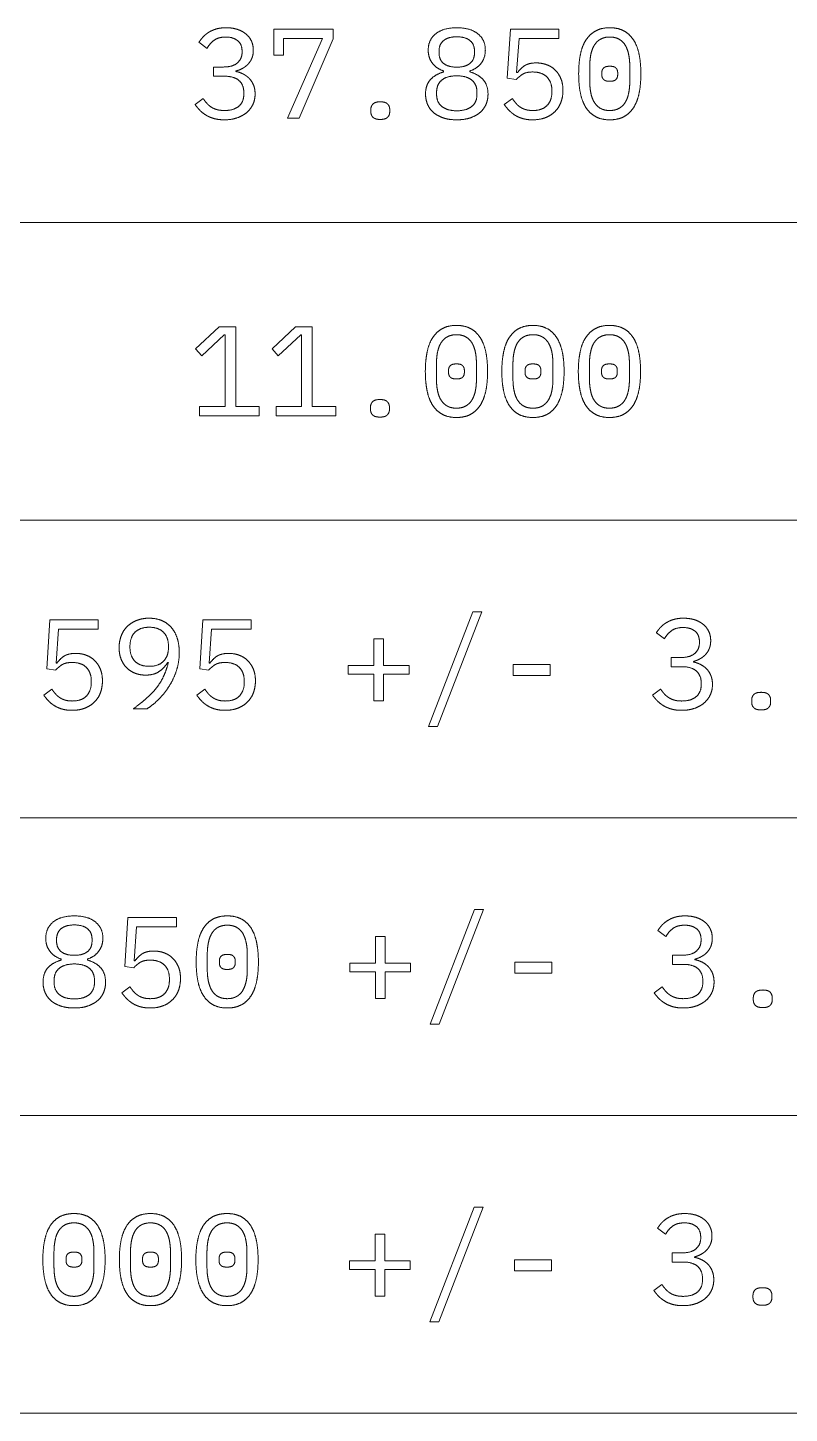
# Model space of a CAD drawing. Header units: millimetres. Extents: x 25 to 584, y 11 to 410.
# Drawn here: x 531.56 to 549.48, y 340 to 372.58 of the extents above; entities that cross this region are included whole.
import ezdxf

# ---------------------------------------------------------------- set-up
doc = ezdxf.new("R2010")
doc.units = ezdxf.units.MM
doc.layers.add('dims', color=7, linetype='Continuous', lineweight=5)

msp = doc.modelspace()

# ---------------------------------------------------------------- linework, layer by layer
at = {"layer": 'dims'}
for p, q in [((537.347, 372.547), (537.347, 371.941)), ((538.745, 372.547), (537.347, 372.547)), ((538.745, 372.325), (538.745, 372.547)), ((542.915, 372.547), (542.84, 371.395)), ((544.055, 372.547), (542.915, 372.547)), ((544.055, 372.328), (544.055, 372.547)), ((535.586, 372.241), (535.775, 372.097)), ((537.572, 372.331), (538.49, 372.331)), ((537.572, 371.941), (537.572, 372.331)), ((538.49, 372.331), (537.671, 370.453)), ((537.941, 370.453), (538.745, 372.325)), ((543.059, 371.527), (543.119, 372.328)), ((543.119, 372.328), (544.055, 372.328)), ((536.6, 372.028), (536.6, 372.007)), ((537.347, 371.941), (537.572, 371.941)), ((541.235, 371.992), (541.235, 372.034)), ((542.069, 372.034), (542.069, 371.992)), ((536.162, 371.659), (535.931, 371.659)), ((535.931, 371.659), (535.931, 371.443)), ((536.456, 371.554), (536.456, 371.566)), ((541.343, 371.566), (541.343, 371.542)), ((541.961, 371.542), (541.961, 371.566)), ((543.08, 371.527), (543.059, 371.527)), ((544.781, 371.329), (544.781, 371.671)), ((545.066, 371.533), (545.066, 371.467)), ((545.438, 371.467), (545.438, 371.533)), ((545.723, 371.671), (545.723, 371.329)), ((535.931, 371.443), (536.18, 371.443)), ((542.84, 371.395), (543.053, 371.365)), ((535.685, 370.918), (535.496, 370.774)), ((536.642, 371.053), (536.642, 371.029)), ((541.178, 371.008), (541.178, 371.074)), ((542.126, 371.074), (542.126, 371.008)), ((542.96, 370.918), (542.771, 370.774)), ((543.89, 371.101), (543.89, 371.077)), ((539.63, 370.66), (539.63, 370.606)), ((540.074, 370.606), (540.074, 370.66)), ((537.671, 370.453), (537.941, 370.453)), ((447.088, 368), (584, 368)), ((536.059, 365.547), (535.504, 365.028)), ((535.65, 364.869), (536.179, 365.361)), ((536.452, 365.547), (536.059, 365.547)), ((536.179, 365.361), (536.2, 365.361)), ((536.2, 365.361), (536.2, 363.672)), ((536.452, 363.672), (536.452, 365.547)), ((537.859, 365.547), (537.304, 365.028)), ((537.45, 364.869), (537.979, 365.361)), ((538.252, 365.547), (537.859, 365.547)), ((537.979, 365.361), (538, 365.361)), ((538, 365.361), (538, 363.672)), ((538.252, 363.672), (538.252, 365.547)), ((535.504, 365.028), (535.65, 364.869)), ((537.304, 365.028), (537.45, 364.869)), ((541.174, 364.329), (541.174, 364.671)), ((542.115, 364.671), (542.115, 364.329)), ((542.974, 364.329), (542.974, 364.671)), ((543.915, 364.671), (543.915, 364.329)), ((544.774, 364.329), (544.774, 364.671)), ((545.715, 364.671), (545.715, 364.329)), ((541.459, 364.533), (541.459, 364.467)), ((541.83, 364.467), (541.83, 364.533)), ((543.259, 364.533), (543.259, 364.467)), ((543.63, 364.467), (543.63, 364.533)), ((545.059, 364.533), (545.059, 364.467)), ((545.43, 364.467), (545.43, 364.533)), ((535.6, 363.672), (535.6, 363.453)), ((536.2, 363.672), (535.6, 363.672)), ((537.004, 363.672), (536.452, 363.672)), ((537.004, 363.453), (537.004, 363.672)), ((537.4, 363.672), (537.4, 363.453)), ((538, 363.672), (537.4, 363.672)), ((538.804, 363.672), (538.252, 363.672)), ((538.804, 363.453), (538.804, 363.672)), ((539.622, 363.66), (539.622, 363.606)), ((540.067, 363.606), (540.067, 363.66)), ((535.6, 363.453), (537.004, 363.453)), ((537.4, 363.453), (538.804, 363.453)), ((447.088, 361), (584, 361)), ((542.029, 358.847), (540.985, 356.153)), ((541.2, 356.153), (542.245, 358.847)), ((542.245, 358.847), (542.029, 358.847)), ((532.077, 358.661), (532.002, 357.509)), ((533.217, 358.661), (532.077, 358.661)), ((532.222, 357.641), (532.282, 358.442)), ((532.282, 358.442), (533.217, 358.442)), ((533.217, 358.442), (533.217, 358.661)), ((535.677, 358.661), (535.602, 357.509)), ((536.817, 358.661), (535.677, 358.661)), ((535.822, 357.641), (535.882, 358.442)), ((535.882, 358.442), (536.817, 358.442)), ((536.817, 358.442), (536.817, 358.661)), ((539.7, 358.211), (539.7, 357.584)), ((539.929, 358.211), (539.7, 358.211)), ((539.929, 357.584), (539.929, 358.211)), ((546.349, 358.355), (546.537, 358.211)), ((547.362, 358.142), (547.362, 358.121)), ((533.962, 358.013), (533.962, 358.037)), ((534.867, 358.037), (534.867, 358.013)), ((546.925, 357.773), (546.694, 357.773)), ((546.694, 357.773), (546.694, 357.557)), ((532.002, 357.509), (532.215, 357.479)), ((532.242, 357.641), (532.222, 357.641)), ((534.85, 357.659), (534.865, 357.653)), ((535.602, 357.509), (535.815, 357.479)), ((535.842, 357.641), (535.822, 357.641)), ((539.1, 357.584), (539.1, 357.38)), ((539.7, 357.584), (539.1, 357.584)), ((540.529, 357.584), (539.929, 357.584)), ((540.529, 357.38), (540.529, 357.584)), ((542.98, 357.605), (542.98, 357.353)), ((543.85, 357.605), (542.98, 357.605)), ((543.85, 357.353), (543.85, 357.605)), ((546.694, 357.557), (546.942, 357.557)), ((547.219, 357.668), (547.219, 357.68)), ((533.052, 357.215), (533.052, 357.191)), ((536.652, 357.215), (536.652, 357.191)), ((539.1, 357.38), (539.7, 357.38)), ((539.7, 357.38), (539.7, 356.753)), ((539.929, 357.38), (540.529, 357.38)), ((539.929, 356.753), (539.929, 357.38)), ((542.98, 357.353), (543.85, 357.353)), ((547.405, 357.167), (547.405, 357.143)), ((532.122, 357.032), (531.934, 356.888)), ((535.722, 357.032), (535.534, 356.888)), ((546.447, 357.032), (546.259, 356.888)), ((534.04, 356.567), (534.364, 356.567)), ((539.7, 356.753), (539.929, 356.753)), ((548.592, 356.774), (548.592, 356.72)), ((549.037, 356.72), (549.037, 356.774)), ((540.985, 356.153), (541.2, 356.153)), ((447.088, 354), (584, 354)), ((533.915, 351.661), (533.84, 350.509)), ((535.055, 351.661), (533.915, 351.661)), ((535.055, 351.442), (535.055, 351.661)), ((542.066, 351.847), (541.022, 349.153)), ((541.238, 349.153), (542.282, 351.847)), ((542.282, 351.847), (542.066, 351.847)), ((534.059, 350.641), (534.119, 351.442)), ((534.119, 351.442), (535.055, 351.442)), ((546.386, 351.355), (546.575, 351.211)), ((532.235, 351.106), (532.235, 351.148)), ((533.069, 351.148), (533.069, 351.106)), ((539.738, 351.211), (539.738, 350.584)), ((539.966, 351.211), (539.738, 351.211)), ((539.966, 350.584), (539.966, 351.211)), ((547.4, 351.142), (547.4, 351.121)), ((532.343, 350.68), (532.343, 350.656)), ((532.961, 350.656), (532.961, 350.68)), ((534.08, 350.641), (534.059, 350.641)), ((535.781, 350.443), (535.781, 350.785)), ((536.066, 350.647), (536.066, 350.581)), ((536.438, 350.581), (536.438, 350.647)), ((536.723, 350.785), (536.723, 350.443)), ((543.017, 350.605), (543.017, 350.353)), ((543.887, 350.605), (543.017, 350.605)), ((543.887, 350.353), (543.887, 350.605)), ((546.962, 350.773), (546.731, 350.773)), ((546.731, 350.773), (546.731, 350.557)), ((547.256, 350.668), (547.256, 350.68)), ((533.84, 350.509), (534.053, 350.479)), ((539.138, 350.584), (539.138, 350.38)), ((539.738, 350.584), (539.138, 350.584)), ((539.138, 350.38), (539.738, 350.38)), ((539.738, 350.38), (539.738, 349.753)), ((540.566, 350.584), (539.966, 350.584)), ((539.966, 350.38), (540.566, 350.38)), ((539.966, 349.753), (539.966, 350.38)), ((540.566, 350.38), (540.566, 350.584)), ((543.017, 350.353), (543.887, 350.353)), ((546.731, 350.557), (546.98, 350.557)), ((532.178, 350.122), (532.178, 350.188)), ((533.126, 350.188), (533.126, 350.122)), ((533.96, 350.032), (533.771, 349.888)), ((534.89, 350.215), (534.89, 350.191)), ((546.485, 350.032), (546.296, 349.888)), ((547.442, 350.167), (547.442, 350.143)), ((539.738, 349.753), (539.966, 349.753)), ((548.63, 349.774), (548.63, 349.72)), ((549.074, 349.72), (549.074, 349.774)), ((541.022, 349.153), (541.238, 349.153)), ((447.088, 347), (584, 347)), ((542.059, 344.847), (541.015, 342.153)), ((541.23, 342.153), (542.275, 344.847)), ((542.275, 344.847), (542.059, 344.847)), ((539.73, 344.211), (539.73, 343.584)), ((539.959, 344.211), (539.73, 344.211)), ((539.959, 343.584), (539.959, 344.211)), ((546.379, 344.355), (546.567, 344.211)), ((547.392, 344.142), (547.392, 344.121)), ((532.174, 343.443), (532.174, 343.785)), ((533.115, 343.785), (533.115, 343.443)), ((533.974, 343.443), (533.974, 343.785)), ((534.915, 343.785), (534.915, 343.443)), ((535.774, 343.443), (535.774, 343.785)), ((536.715, 343.785), (536.715, 343.443)), ((546.955, 343.773), (546.724, 343.773)), ((546.724, 343.773), (546.724, 343.557)), ((532.459, 343.647), (532.459, 343.581)), ((532.83, 343.581), (532.83, 343.647)), ((534.259, 343.647), (534.259, 343.581)), ((534.63, 343.581), (534.63, 343.647)), ((536.059, 343.647), (536.059, 343.581)), ((536.43, 343.581), (536.43, 343.647)), ((539.13, 343.584), (539.13, 343.38)), ((539.73, 343.584), (539.13, 343.584)), ((540.559, 343.584), (539.959, 343.584)), ((540.559, 343.38), (540.559, 343.584)), ((543.01, 343.605), (543.01, 343.353)), ((543.88, 343.605), (543.01, 343.605)), ((543.88, 343.353), (543.88, 343.605)), ((546.724, 343.557), (546.972, 343.557)), ((547.249, 343.668), (547.249, 343.68)), ((539.13, 343.38), (539.73, 343.38)), ((539.73, 343.38), (539.73, 342.753)), ((539.959, 343.38), (540.559, 343.38)), ((539.959, 342.753), (539.959, 343.38)), ((543.01, 343.353), (543.88, 343.353)), ((547.435, 343.167), (547.435, 343.143)), ((546.477, 343.032), (546.289, 342.888)), ((548.622, 342.774), (548.622, 342.72)), ((549.067, 342.72), (549.067, 342.774)), ((539.73, 342.753), (539.959, 342.753)), ((541.015, 342.153), (541.23, 342.153)), ((447.088, 340), (584, 340))]:
    msp.add_line(p, q, dxfattribs=at)
for points in [[(535.682, 372.365), (535.739, 372.427), (535.815, 372.475)], [(535.815, 372.475), (535.892, 372.523), (535.992, 372.553)], [(535.992, 372.553), (536.093, 372.583), (536.222, 372.583)], [(536.222, 372.583), (536.357, 372.583), (536.474, 372.548)], [(536.474, 372.548), (536.591, 372.514), (536.678, 372.446)], [(536.678, 372.446), (536.765, 372.379), (536.815, 372.28)], [(540.98, 372.058), (540.98, 372.298), (541.157, 372.44)], [(541.157, 372.44), (541.334, 372.583), (541.652, 372.583)], [(541.652, 372.583), (541.97, 372.583), (542.147, 372.44)], [(542.147, 372.44), (542.324, 372.298), (542.324, 372.058)], [(544.694, 372.298), (544.784, 372.436), (544.922, 372.509)], [(544.922, 372.509), (545.06, 372.583), (545.252, 372.583)], [(545.252, 372.583), (545.444, 372.583), (545.582, 372.509)], [(545.582, 372.509), (545.72, 372.436), (545.81, 372.298)], [(535.586, 372.241), (535.625, 372.304), (535.682, 372.365)], [(535.945, 372.29), (535.841, 372.217), (535.775, 372.097)], [(536.216, 372.364), (536.048, 372.364), (535.945, 372.29)], [(536.494, 372.28), (536.387, 372.364), (536.216, 372.364)], [(536.6, 372.028), (536.6, 372.196), (536.494, 372.28)], [(536.815, 372.28), (536.864, 372.181), (536.864, 372.055)], [(541.345, 372.283), (541.235, 372.196), (541.235, 372.034)], [(541.652, 372.37), (541.454, 372.37), (541.345, 372.283)], [(541.96, 372.283), (541.85, 372.37), (541.652, 372.37)], [(542.069, 372.034), (542.069, 372.196), (541.96, 372.283)], [(544.562, 371.958), (544.604, 372.16), (544.694, 372.298)], [(544.891, 372.175), (544.835, 372.085), (544.808, 371.956)], [(545.036, 372.314), (544.946, 372.265), (544.891, 372.175)], [(545.252, 372.364), (545.126, 372.364), (545.036, 372.314)], [(545.468, 372.314), (545.378, 372.364), (545.252, 372.364)], [(545.614, 372.175), (545.558, 372.265), (545.468, 372.314)], [(545.696, 371.956), (545.669, 372.085), (545.614, 372.175)], [(545.81, 372.298), (545.9, 372.16), (545.942, 371.958)], [(536.491, 371.756), (536.6, 371.854), (536.6, 372.007)], [(536.833, 371.872), (536.801, 371.791), (536.746, 371.731)], [(536.864, 372.055), (536.864, 371.953), (536.833, 371.872)], [(541.077, 371.75), (540.98, 371.878), (540.98, 372.058)], [(541.235, 371.992), (541.235, 371.83), (541.341, 371.743)], [(541.963, 371.743), (542.069, 371.83), (542.069, 371.992)], [(542.324, 372.058), (542.324, 371.878), (542.227, 371.75)], [(544.52, 371.5), (544.52, 371.755), (544.562, 371.958)], [(544.808, 371.956), (544.781, 371.827), (544.781, 371.671)], [(545.723, 371.671), (545.723, 371.827), (545.696, 371.956)], [(545.942, 371.958), (545.984, 371.755), (545.984, 371.5)], [(536.162, 371.659), (536.381, 371.659), (536.491, 371.756)], [(536.615, 371.629), (536.54, 371.587), (536.456, 371.566)], [(536.456, 371.554), (536.543, 371.536), (536.624, 371.495)], [(536.746, 371.731), (536.69, 371.671), (536.615, 371.629)], [(536.624, 371.495), (536.705, 371.455), (536.768, 371.39)], [(541.034, 371.365), (541.151, 371.491), (541.343, 371.542)], [(541.343, 371.566), (541.175, 371.623), (541.077, 371.75)], [(541.652, 371.452), (541.427, 371.452), (541.302, 371.353)], [(541.341, 371.743), (541.448, 371.656), (541.652, 371.656)], [(541.652, 371.656), (541.856, 371.656), (541.963, 371.743)], [(542.002, 371.353), (541.877, 371.452), (541.652, 371.452)], [(542.227, 371.75), (542.129, 371.623), (541.961, 371.566)], [(541.961, 371.542), (542.153, 371.491), (542.27, 371.365)], [(543.205, 371.491), (543.122, 371.44), (543.053, 371.365)], [(543.08, 371.527), (543.158, 371.632), (543.254, 371.694)], [(543.437, 371.542), (543.287, 371.542), (543.205, 371.491)], [(543.254, 371.694), (543.35, 371.755), (543.518, 371.755)], [(543.773, 371.425), (543.656, 371.542), (543.437, 371.542)], [(543.518, 371.755), (543.656, 371.755), (543.772, 371.711)], [(543.772, 371.711), (543.887, 371.668), (543.971, 371.584)], [(543.971, 371.584), (544.055, 371.5), (544.103, 371.381)], [(544.562, 371.041), (544.52, 371.242), (544.52, 371.5)], [(545.066, 371.533), (545.066, 371.593), (545.107, 371.635)], [(545.107, 371.365), (545.066, 371.407), (545.066, 371.467)], [(545.107, 371.635), (545.147, 371.677), (545.252, 371.677)], [(545.252, 371.677), (545.357, 371.677), (545.397, 371.635)], [(545.397, 371.635), (545.438, 371.593), (545.438, 371.533)], [(545.438, 371.467), (545.438, 371.407), (545.397, 371.365)], [(545.984, 371.5), (545.984, 371.242), (545.942, 371.041)], [(536.527, 371.341), (536.411, 371.443), (536.18, 371.443)], [(536.642, 371.053), (536.642, 371.239), (536.527, 371.341)], [(536.768, 371.39), (536.831, 371.326), (536.869, 371.234)], [(536.869, 371.234), (536.906, 371.143), (536.906, 371.026)], [(540.917, 371.023), (540.917, 371.239), (541.034, 371.365)], [(541.302, 371.353), (541.178, 371.254), (541.178, 371.074)], [(542.126, 371.074), (542.126, 371.254), (542.002, 371.353)], [(542.27, 371.365), (542.387, 371.239), (542.387, 371.023)], [(543.89, 371.101), (543.89, 371.308), (543.773, 371.425)], [(544.103, 371.381), (544.151, 371.263), (544.151, 371.11)], [(544.781, 371.329), (544.781, 371.17), (544.808, 371.043)], [(545.252, 371.323), (545.147, 371.323), (545.107, 371.365)], [(545.397, 371.365), (545.357, 371.323), (545.252, 371.323)], [(545.696, 371.043), (545.723, 371.17), (545.723, 371.329)], [(535.685, 370.918), (535.727, 370.855), (535.772, 370.804)], [(535.772, 370.804), (535.817, 370.753), (535.876, 370.715)], [(536.524, 370.738), (536.642, 370.84), (536.642, 371.029)], [(536.906, 371.026), (536.906, 370.891), (536.854, 370.778)], [(539.68, 370.789), (539.729, 370.84), (539.852, 370.84)], [(539.852, 370.84), (539.975, 370.84), (540.025, 370.789)], [(540.964, 370.783), (540.917, 370.894), (540.917, 371.023)], [(541.178, 371.008), (541.178, 370.828), (541.304, 370.729)], [(542, 370.729), (542.126, 370.828), (542.126, 371.008)], [(542.387, 371.023), (542.387, 370.894), (542.341, 370.783)], [(542.96, 370.918), (543.002, 370.855), (543.046, 370.804)], [(543.046, 370.804), (543.089, 370.753), (543.146, 370.715)], [(543.775, 370.753), (543.89, 370.87), (543.89, 371.077)], [(544.103, 370.83), (544.055, 370.702), (543.962, 370.61)], [(544.151, 371.11), (544.151, 370.957), (544.103, 370.83)], [(544.694, 370.702), (544.604, 370.84), (544.562, 371.041)], [(544.808, 371.043), (544.835, 370.915), (544.891, 370.825)], [(544.891, 370.825), (544.946, 370.735), (545.036, 370.685)], [(545.468, 370.685), (545.558, 370.735), (545.614, 370.825)], [(545.614, 370.825), (545.669, 370.915), (545.696, 371.043)], [(545.942, 371.041), (545.9, 370.84), (545.81, 370.702)], [(535.606, 370.642), (535.544, 370.705), (535.496, 370.774)], [(535.75, 370.528), (535.667, 370.579), (535.606, 370.642)], [(535.939, 370.447), (535.832, 370.477), (535.75, 370.528)], [(535.876, 370.715), (535.934, 370.678), (536.009, 370.657)], [(536.009, 370.657), (536.084, 370.636), (536.183, 370.636)], [(536.183, 370.636), (536.405, 370.636), (536.524, 370.738)], [(536.707, 370.586), (536.612, 370.507), (536.479, 370.462)], [(536.854, 370.778), (536.801, 370.666), (536.707, 370.586)], [(539.63, 370.66), (539.63, 370.738), (539.68, 370.789)], [(539.68, 370.477), (539.63, 370.528), (539.63, 370.606)], [(539.852, 370.426), (539.729, 370.426), (539.68, 370.477)], [(540.025, 370.477), (539.975, 370.426), (539.852, 370.426)], [(540.025, 370.789), (540.074, 370.738), (540.074, 370.66)], [(540.074, 370.606), (540.074, 370.528), (540.025, 370.477)], [(541.101, 370.591), (541.01, 370.672), (540.964, 370.783)], [(541.331, 370.464), (541.193, 370.51), (541.101, 370.591)], [(541.304, 370.729), (541.43, 370.63), (541.652, 370.63)], [(541.652, 370.63), (541.874, 370.63), (542, 370.729)], [(542.201, 370.591), (542.108, 370.51), (541.971, 370.464)], [(542.341, 370.783), (542.294, 370.672), (542.201, 370.591)], [(542.879, 370.642), (542.819, 370.705), (542.771, 370.774)], [(543.019, 370.528), (542.939, 370.579), (542.879, 370.642)], [(543.201, 370.447), (543.098, 370.477), (543.019, 370.528)], [(543.146, 370.715), (543.203, 370.678), (543.275, 370.657)], [(543.275, 370.657), (543.347, 370.636), (543.443, 370.636)], [(543.443, 370.636), (543.659, 370.636), (543.775, 370.753)], [(543.962, 370.61), (543.869, 370.519), (543.737, 370.468)], [(544.922, 370.49), (544.784, 370.564), (544.694, 370.702)], [(545.252, 370.417), (545.06, 370.417), (544.922, 370.49)], [(545.036, 370.685), (545.126, 370.636), (545.252, 370.636)], [(545.252, 370.636), (545.378, 370.636), (545.468, 370.685)], [(545.582, 370.49), (545.444, 370.417), (545.252, 370.417)], [(545.81, 370.702), (545.72, 370.564), (545.582, 370.49)], [(536.183, 370.417), (536.045, 370.417), (535.939, 370.447)], [(536.479, 370.462), (536.345, 370.417), (536.183, 370.417)], [(541.652, 370.417), (541.469, 370.417), (541.331, 370.464)], [(541.971, 370.464), (541.835, 370.417), (541.652, 370.417)], [(543.437, 370.417), (543.305, 370.417), (543.201, 370.447)], [(543.737, 370.468), (543.605, 370.417), (543.437, 370.417)], [(541.315, 365.509), (541.452, 365.583), (541.645, 365.583)], [(541.645, 365.583), (541.837, 365.583), (541.975, 365.509)], [(543.115, 365.509), (543.252, 365.583), (543.445, 365.583)], [(543.445, 365.583), (543.637, 365.583), (543.775, 365.509)], [(544.915, 365.509), (545.052, 365.583), (545.245, 365.583)], [(545.245, 365.583), (545.437, 365.583), (545.575, 365.509)], [(540.955, 364.958), (540.997, 365.16), (541.087, 365.298)], [(541.087, 365.298), (541.177, 365.436), (541.315, 365.509)], [(541.429, 365.314), (541.339, 365.265), (541.283, 365.175)], [(541.645, 365.364), (541.519, 365.364), (541.429, 365.314)], [(541.86, 365.314), (541.77, 365.364), (541.645, 365.364)], [(542.006, 365.175), (541.95, 365.265), (541.86, 365.314)], [(541.975, 365.509), (542.112, 365.436), (542.202, 365.298)], [(542.202, 365.298), (542.292, 365.16), (542.335, 364.958)], [(542.755, 364.958), (542.797, 365.16), (542.887, 365.298)], [(542.887, 365.298), (542.977, 365.436), (543.115, 365.509)], [(543.229, 365.314), (543.139, 365.265), (543.083, 365.175)], [(543.445, 365.364), (543.319, 365.364), (543.229, 365.314)], [(543.66, 365.314), (543.57, 365.364), (543.445, 365.364)], [(543.806, 365.175), (543.75, 365.265), (543.66, 365.314)], [(543.775, 365.509), (543.912, 365.436), (544.002, 365.298)], [(544.002, 365.298), (544.092, 365.16), (544.135, 364.958)], [(544.555, 364.958), (544.597, 365.16), (544.687, 365.298)], [(544.687, 365.298), (544.777, 365.436), (544.915, 365.509)], [(545.029, 365.314), (544.939, 365.265), (544.883, 365.175)], [(545.245, 365.364), (545.119, 365.364), (545.029, 365.314)], [(545.46, 365.314), (545.37, 365.364), (545.245, 365.364)], [(545.606, 365.175), (545.55, 365.265), (545.46, 365.314)], [(545.575, 365.509), (545.712, 365.436), (545.802, 365.298)], [(545.802, 365.298), (545.892, 365.16), (545.935, 364.958)], [(540.912, 364.5), (540.912, 364.755), (540.955, 364.958)], [(541.2, 364.956), (541.174, 364.827), (541.174, 364.671)], [(541.283, 365.175), (541.227, 365.085), (541.2, 364.956)], [(542.089, 364.956), (542.062, 365.085), (542.006, 365.175)], [(542.115, 364.671), (542.115, 364.827), (542.089, 364.956)], [(542.335, 364.958), (542.377, 364.755), (542.377, 364.5)], [(542.712, 364.5), (542.712, 364.755), (542.755, 364.958)], [(543.001, 364.956), (542.974, 364.827), (542.974, 364.671)], [(543.083, 365.175), (543.027, 365.085), (543.001, 364.956)], [(543.889, 364.956), (543.862, 365.085), (543.806, 365.175)], [(543.915, 364.671), (543.915, 364.827), (543.889, 364.956)], [(544.135, 364.958), (544.177, 364.755), (544.177, 364.5)], [(544.512, 364.5), (544.512, 364.755), (544.555, 364.958)], [(544.801, 364.956), (544.774, 364.827), (544.774, 364.671)], [(544.883, 365.175), (544.827, 365.085), (544.801, 364.956)], [(545.689, 364.956), (545.662, 365.085), (545.606, 365.175)], [(545.715, 364.671), (545.715, 364.827), (545.689, 364.956)], [(545.935, 364.958), (545.977, 364.755), (545.977, 364.5)], [(541.459, 364.533), (541.459, 364.593), (541.499, 364.635)], [(541.499, 364.635), (541.54, 364.677), (541.645, 364.677)], [(541.645, 364.677), (541.75, 364.677), (541.79, 364.635)], [(541.79, 364.635), (541.83, 364.593), (541.83, 364.533)], [(543.259, 364.533), (543.259, 364.593), (543.299, 364.635)], [(543.299, 364.635), (543.34, 364.677), (543.445, 364.677)], [(543.445, 364.677), (543.55, 364.677), (543.59, 364.635)], [(543.59, 364.635), (543.63, 364.593), (543.63, 364.533)], [(545.059, 364.533), (545.059, 364.593), (545.099, 364.635)], [(545.099, 364.635), (545.14, 364.677), (545.245, 364.677)], [(545.245, 364.677), (545.35, 364.677), (545.39, 364.635)], [(545.39, 364.635), (545.43, 364.593), (545.43, 364.533)], [(540.955, 364.041), (540.912, 364.242), (540.912, 364.5)], [(541.174, 364.329), (541.174, 364.17), (541.2, 364.043)], [(541.499, 364.365), (541.459, 364.407), (541.459, 364.467)], [(541.645, 364.323), (541.54, 364.323), (541.499, 364.365)], [(541.79, 364.365), (541.75, 364.323), (541.645, 364.323)], [(541.83, 364.467), (541.83, 364.407), (541.79, 364.365)], [(542.089, 364.043), (542.115, 364.17), (542.115, 364.329)], [(542.377, 364.5), (542.377, 364.242), (542.335, 364.041)], [(542.755, 364.041), (542.712, 364.242), (542.712, 364.5)], [(542.974, 364.329), (542.974, 364.17), (543.001, 364.043)], [(543.299, 364.365), (543.259, 364.407), (543.259, 364.467)], [(543.445, 364.323), (543.34, 364.323), (543.299, 364.365)], [(543.59, 364.365), (543.55, 364.323), (543.445, 364.323)], [(543.63, 364.467), (543.63, 364.407), (543.59, 364.365)], [(543.889, 364.043), (543.915, 364.17), (543.915, 364.329)], [(544.177, 364.5), (544.177, 364.242), (544.135, 364.041)], [(544.555, 364.041), (544.512, 364.242), (544.512, 364.5)], [(544.774, 364.329), (544.774, 364.17), (544.801, 364.043)], [(545.099, 364.365), (545.059, 364.407), (545.059, 364.467)], [(545.245, 364.323), (545.14, 364.323), (545.099, 364.365)], [(545.39, 364.365), (545.35, 364.323), (545.245, 364.323)], [(545.43, 364.467), (545.43, 364.407), (545.39, 364.365)], [(545.689, 364.043), (545.715, 364.17), (545.715, 364.329)], [(545.977, 364.5), (545.977, 364.242), (545.935, 364.041)], [(541.087, 363.702), (540.997, 363.84), (540.955, 364.041)], [(541.2, 364.043), (541.227, 363.915), (541.283, 363.825)], [(542.006, 363.825), (542.062, 363.915), (542.089, 364.043)], [(542.335, 364.041), (542.292, 363.84), (542.202, 363.702)], [(542.887, 363.702), (542.797, 363.84), (542.755, 364.041)], [(543.001, 364.043), (543.027, 363.915), (543.083, 363.825)], [(543.806, 363.825), (543.862, 363.915), (543.889, 364.043)], [(544.135, 364.041), (544.092, 363.84), (544.002, 363.702)], [(544.687, 363.702), (544.597, 363.84), (544.555, 364.041)], [(544.801, 364.043), (544.827, 363.915), (544.883, 363.825)], [(545.606, 363.825), (545.662, 363.915), (545.689, 364.043)], [(545.935, 364.041), (545.892, 363.84), (545.802, 363.702)], [(539.622, 363.66), (539.622, 363.738), (539.672, 363.789)], [(539.672, 363.789), (539.722, 363.84), (539.845, 363.84)], [(539.845, 363.84), (539.967, 363.84), (540.017, 363.789)], [(540.017, 363.789), (540.067, 363.738), (540.067, 363.66)], [(541.315, 363.49), (541.177, 363.564), (541.087, 363.702)], [(541.283, 363.825), (541.339, 363.735), (541.429, 363.685)], [(541.429, 363.685), (541.519, 363.636), (541.645, 363.636)], [(541.645, 363.636), (541.77, 363.636), (541.86, 363.685)], [(541.86, 363.685), (541.95, 363.735), (542.006, 363.825)], [(542.202, 363.702), (542.112, 363.564), (541.975, 363.49)], [(543.115, 363.49), (542.977, 363.564), (542.887, 363.702)], [(543.083, 363.825), (543.139, 363.735), (543.229, 363.685)], [(543.229, 363.685), (543.319, 363.636), (543.445, 363.636)], [(543.445, 363.636), (543.57, 363.636), (543.66, 363.685)], [(543.66, 363.685), (543.75, 363.735), (543.806, 363.825)], [(544.002, 363.702), (543.912, 363.564), (543.775, 363.49)], [(544.915, 363.49), (544.777, 363.564), (544.687, 363.702)], [(544.883, 363.825), (544.939, 363.735), (545.029, 363.685)], [(545.029, 363.685), (545.119, 363.636), (545.245, 363.636)], [(545.245, 363.636), (545.37, 363.636), (545.46, 363.685)], [(545.46, 363.685), (545.55, 363.735), (545.606, 363.825)], [(545.802, 363.702), (545.712, 363.564), (545.575, 363.49)], [(539.672, 363.477), (539.622, 363.528), (539.622, 363.606)], [(539.845, 363.426), (539.722, 363.426), (539.672, 363.477)], [(540.017, 363.477), (539.967, 363.426), (539.845, 363.426)], [(540.067, 363.606), (540.067, 363.528), (540.017, 363.477)], [(541.645, 363.417), (541.452, 363.417), (541.315, 363.49)], [(541.975, 363.49), (541.837, 363.417), (541.645, 363.417)], [(543.445, 363.417), (543.252, 363.417), (543.115, 363.49)], [(543.775, 363.49), (543.637, 363.417), (543.445, 363.417)], [(545.245, 363.417), (545.052, 363.417), (544.915, 363.49)], [(545.575, 363.49), (545.437, 363.417), (545.245, 363.417)], [(533.756, 358.285), (533.805, 358.412), (533.899, 358.504)], [(533.899, 358.504), (533.992, 358.595), (534.122, 358.646)], [(534.415, 358.484), (534.199, 358.484), (534.08, 358.367)], [(534.122, 358.646), (534.252, 358.697), (534.412, 358.697)], [(534.412, 358.697), (534.577, 358.697), (534.709, 358.642)], [(534.749, 358.367), (534.63, 358.484), (534.415, 358.484)], [(534.709, 358.642), (534.84, 358.586), (534.932, 358.483)], [(534.932, 358.483), (535.024, 358.379), (535.073, 358.229)], [(546.349, 358.355), (546.387, 358.418), (546.445, 358.48)], [(546.445, 358.48), (546.502, 358.541), (546.578, 358.589)], [(546.578, 358.589), (546.655, 358.637), (546.755, 358.667)], [(546.979, 358.478), (546.81, 358.478), (546.707, 358.405)], [(546.755, 358.667), (546.855, 358.697), (546.985, 358.697)], [(547.256, 358.394), (547.15, 358.478), (546.979, 358.478)], [(546.985, 358.697), (547.12, 358.697), (547.237, 358.663)], [(547.237, 358.663), (547.354, 358.628), (547.441, 358.56)], [(547.441, 358.56), (547.527, 358.493), (547.577, 358.394)], [(533.707, 358.004), (533.707, 358.157), (533.756, 358.285)], [(534.08, 358.367), (533.962, 358.25), (533.962, 358.037)], [(534.867, 358.037), (534.867, 358.25), (534.749, 358.367)], [(535.073, 358.229), (535.122, 358.079), (535.122, 357.893)], [(546.707, 358.405), (546.604, 358.331), (546.537, 358.211)], [(547.253, 357.87), (547.362, 357.968), (547.362, 358.121)], [(547.362, 358.142), (547.362, 358.31), (547.256, 358.394)], [(547.577, 358.394), (547.627, 358.295), (547.627, 358.169)], [(547.627, 358.169), (547.627, 358.067), (547.595, 357.986)], [(532.242, 357.641), (532.32, 357.746), (532.416, 357.808)], [(532.416, 357.808), (532.512, 357.869), (532.68, 357.869)], [(532.68, 357.869), (532.819, 357.869), (532.934, 357.826)], [(532.934, 357.826), (533.05, 357.782), (533.134, 357.698)], [(533.753, 357.736), (533.707, 357.854), (533.707, 358.004)], [(533.962, 358.013), (533.962, 357.8), (534.08, 357.683)], [(534.749, 357.683), (534.867, 357.8), (534.867, 358.013)], [(535.122, 357.893), (535.122, 357.659), (535.052, 357.454)], [(535.842, 357.641), (535.92, 357.746), (536.016, 357.808)], [(536.016, 357.808), (536.112, 357.869), (536.28, 357.869)], [(536.28, 357.869), (536.419, 357.869), (536.534, 357.826)], [(536.534, 357.826), (536.65, 357.782), (536.734, 357.698)], [(546.925, 357.773), (547.144, 357.773), (547.253, 357.87)], [(547.508, 357.845), (547.452, 357.785), (547.377, 357.743)], [(547.595, 357.986), (547.564, 357.905), (547.508, 357.845)], [(532.367, 357.605), (532.285, 357.554), (532.215, 357.479)], [(532.6, 357.656), (532.45, 357.656), (532.367, 357.605)], [(532.936, 357.539), (532.819, 357.656), (532.6, 357.656)], [(533.052, 357.215), (533.052, 357.422), (532.936, 357.539)], [(533.134, 357.698), (533.217, 357.614), (533.266, 357.496)], [(533.266, 357.496), (533.314, 357.377), (533.314, 357.224)], [(533.882, 357.533), (533.8, 357.617), (533.753, 357.736)], [(534.08, 357.404), (533.965, 357.449), (533.882, 357.533)], [(534.08, 357.683), (534.199, 357.566), (534.415, 357.566)], [(534.65, 357.445), (534.529, 357.359), (534.334, 357.359)], [(534.415, 357.566), (534.63, 357.566), (534.749, 357.683)], [(534.85, 357.659), (534.772, 357.53), (534.65, 357.445)], [(534.75, 357.325), (534.82, 357.47), (534.865, 357.653)], [(535.052, 357.454), (534.982, 357.248), (534.871, 357.079)], [(535.967, 357.605), (535.885, 357.554), (535.815, 357.479)], [(536.2, 357.656), (536.05, 357.656), (535.967, 357.605)], [(536.536, 357.539), (536.419, 357.656), (536.2, 357.656)], [(536.652, 357.215), (536.652, 357.422), (536.536, 357.539)], [(536.734, 357.698), (536.817, 357.614), (536.866, 357.496)], [(536.866, 357.496), (536.914, 357.377), (536.914, 357.224)], [(547.289, 357.455), (547.174, 357.557), (546.942, 357.557)], [(547.377, 357.743), (547.302, 357.701), (547.219, 357.68)], [(547.219, 357.668), (547.305, 357.65), (547.386, 357.61)], [(547.405, 357.167), (547.405, 357.353), (547.289, 357.455)], [(547.386, 357.61), (547.467, 357.569), (547.531, 357.505)], [(547.531, 357.505), (547.594, 357.44), (547.631, 357.349)], [(532.937, 356.867), (533.052, 356.984), (533.052, 357.191)], [(533.314, 357.224), (533.314, 357.071), (533.266, 356.944)], [(534.334, 357.359), (534.195, 357.359), (534.08, 357.404)], [(534.58, 357.052), (534.682, 357.179), (534.75, 357.325)], [(536.537, 356.867), (536.652, 356.984), (536.652, 357.191)], [(536.914, 357.224), (536.914, 357.071), (536.866, 356.944)], [(547.286, 356.852), (547.405, 356.954), (547.405, 357.143)], [(547.669, 357.14), (547.669, 357.005), (547.616, 356.893)], [(547.631, 357.349), (547.669, 357.257), (547.669, 357.14)], [(532.042, 356.756), (531.982, 356.819), (531.934, 356.888)], [(532.122, 357.032), (532.165, 356.969), (532.208, 356.918)], [(532.208, 356.918), (532.252, 356.867), (532.309, 356.83)], [(532.309, 356.83), (532.365, 356.792), (532.437, 356.771)], [(532.605, 356.75), (532.822, 356.75), (532.937, 356.867)], [(533.266, 356.944), (533.217, 356.816), (533.125, 356.725)], [(534.04, 356.567), (534.21, 356.69), (534.344, 356.807)], [(534.344, 356.807), (534.477, 356.924), (534.58, 357.052)], [(534.871, 357.079), (534.76, 356.909), (534.626, 356.779)], [(535.642, 356.756), (535.582, 356.819), (535.534, 356.888)], [(535.722, 357.032), (535.765, 356.969), (535.808, 356.918)], [(535.808, 356.918), (535.852, 356.867), (535.909, 356.83)], [(535.909, 356.83), (535.965, 356.792), (536.037, 356.771)], [(536.205, 356.75), (536.422, 356.75), (536.537, 356.867)], [(536.866, 356.944), (536.817, 356.816), (536.725, 356.725)], [(546.368, 356.756), (546.307, 356.819), (546.259, 356.888)], [(546.447, 357.032), (546.49, 356.969), (546.535, 356.918)], [(546.535, 356.918), (546.58, 356.867), (546.638, 356.83)], [(546.638, 356.83), (546.697, 356.792), (546.772, 356.771)], [(546.945, 356.75), (547.167, 356.75), (547.286, 356.852)], [(547.616, 356.893), (547.564, 356.78), (547.469, 356.701)], [(548.592, 356.774), (548.592, 356.852), (548.642, 356.903)], [(548.642, 356.903), (548.692, 356.954), (548.815, 356.954)], [(548.815, 356.954), (548.937, 356.954), (548.987, 356.903)], [(548.987, 356.903), (549.037, 356.852), (549.037, 356.774)], [(532.181, 356.642), (532.101, 356.693), (532.042, 356.756)], [(532.364, 356.561), (532.26, 356.591), (532.181, 356.642)], [(532.6, 356.531), (532.467, 356.531), (532.364, 356.561)], [(532.437, 356.771), (532.51, 356.75), (532.605, 356.75)], [(532.9, 356.582), (532.767, 356.531), (532.6, 356.531)], [(533.125, 356.725), (533.032, 356.633), (532.9, 356.582)], [(534.626, 356.779), (534.492, 356.648), (534.364, 356.567)], [(535.781, 356.642), (535.702, 356.693), (535.642, 356.756)], [(535.964, 356.561), (535.86, 356.591), (535.781, 356.642)], [(536.2, 356.531), (536.067, 356.531), (535.964, 356.561)], [(536.037, 356.771), (536.11, 356.75), (536.205, 356.75)], [(536.5, 356.582), (536.367, 356.531), (536.2, 356.531)], [(536.725, 356.725), (536.632, 356.633), (536.5, 356.582)], [(546.512, 356.642), (546.43, 356.693), (546.368, 356.756)], [(546.701, 356.561), (546.595, 356.591), (546.512, 356.642)], [(546.945, 356.531), (546.807, 356.531), (546.701, 356.561)], [(546.772, 356.771), (546.847, 356.75), (546.945, 356.75)], [(547.241, 356.576), (547.107, 356.531), (546.945, 356.531)], [(547.469, 356.701), (547.375, 356.621), (547.241, 356.576)], [(548.642, 356.591), (548.592, 356.642), (548.592, 356.72)], [(548.815, 356.54), (548.692, 356.54), (548.642, 356.591)], [(548.987, 356.591), (548.937, 356.54), (548.815, 356.54)], [(549.037, 356.72), (549.037, 356.642), (548.987, 356.591)], [(532.157, 351.555), (532.334, 351.697), (532.652, 351.697)], [(532.652, 351.697), (532.97, 351.697), (533.147, 351.555)], [(535.694, 351.412), (535.784, 351.55), (535.922, 351.624)], [(535.922, 351.624), (536.06, 351.697), (536.252, 351.697)], [(536.252, 351.697), (536.444, 351.697), (536.582, 351.624)], [(536.582, 351.624), (536.72, 351.55), (536.81, 351.412)], [(546.482, 351.48), (546.539, 351.541), (546.616, 351.589)], [(546.616, 351.589), (546.692, 351.637), (546.792, 351.667)], [(546.792, 351.667), (546.893, 351.697), (547.022, 351.697)], [(547.022, 351.697), (547.157, 351.697), (547.274, 351.663)], [(547.274, 351.663), (547.391, 351.628), (547.478, 351.56)], [(531.98, 351.172), (531.98, 351.412), (532.157, 351.555)], [(532.345, 351.397), (532.235, 351.31), (532.235, 351.148)], [(532.652, 351.484), (532.454, 351.484), (532.345, 351.397)], [(532.96, 351.397), (532.85, 351.484), (532.652, 351.484)], [(533.069, 351.148), (533.069, 351.31), (532.96, 351.397)], [(533.147, 351.555), (533.324, 351.412), (533.324, 351.172)], [(535.562, 351.072), (535.604, 351.274), (535.694, 351.412)], [(535.891, 351.289), (535.835, 351.199), (535.808, 351.07)], [(536.036, 351.429), (535.946, 351.379), (535.891, 351.289)], [(536.252, 351.478), (536.126, 351.478), (536.036, 351.429)], [(536.468, 351.429), (536.378, 351.478), (536.252, 351.478)], [(536.614, 351.289), (536.558, 351.379), (536.468, 351.429)], [(536.696, 351.07), (536.669, 351.199), (536.614, 351.289)], [(536.81, 351.412), (536.9, 351.274), (536.942, 351.072)], [(546.386, 351.355), (546.425, 351.418), (546.482, 351.48)], [(546.745, 351.405), (546.641, 351.331), (546.575, 351.211)], [(547.016, 351.478), (546.848, 351.478), (546.745, 351.405)], [(547.294, 351.394), (547.187, 351.478), (547.016, 351.478)], [(547.4, 351.142), (547.4, 351.31), (547.294, 351.394)], [(547.478, 351.56), (547.565, 351.493), (547.615, 351.394)], [(547.615, 351.394), (547.664, 351.295), (547.664, 351.169)], [(532.077, 350.865), (531.98, 350.992), (531.98, 351.172)], [(532.235, 351.106), (532.235, 350.944), (532.341, 350.857)], [(532.963, 350.857), (533.069, 350.944), (533.069, 351.106)], [(533.324, 351.172), (533.324, 350.992), (533.227, 350.865)], [(535.52, 350.614), (535.52, 350.869), (535.562, 351.072)], [(535.808, 351.07), (535.781, 350.941), (535.781, 350.785)], [(536.723, 350.785), (536.723, 350.941), (536.696, 351.07)], [(536.942, 351.072), (536.984, 350.869), (536.984, 350.614)], [(547.291, 350.87), (547.4, 350.968), (547.4, 351.121)], [(547.633, 350.986), (547.601, 350.905), (547.546, 350.845)], [(547.664, 351.169), (547.664, 351.067), (547.633, 350.986)], [(532.034, 350.479), (532.151, 350.605), (532.343, 350.656)], [(532.343, 350.68), (532.175, 350.737), (532.077, 350.865)], [(532.341, 350.857), (532.448, 350.77), (532.652, 350.77)], [(532.652, 350.77), (532.856, 350.77), (532.963, 350.857)], [(533.227, 350.865), (533.129, 350.737), (532.961, 350.68)], [(532.961, 350.656), (533.153, 350.605), (533.27, 350.479)], [(534.205, 350.605), (534.122, 350.554), (534.053, 350.479)], [(534.08, 350.641), (534.158, 350.746), (534.254, 350.808)], [(534.437, 350.656), (534.287, 350.656), (534.205, 350.605)], [(534.254, 350.808), (534.35, 350.869), (534.518, 350.869)], [(534.773, 350.539), (534.656, 350.656), (534.437, 350.656)], [(534.518, 350.869), (534.656, 350.869), (534.772, 350.826)], [(534.772, 350.826), (534.887, 350.782), (534.971, 350.698)], [(534.971, 350.698), (535.055, 350.614), (535.103, 350.496)], [(535.562, 350.155), (535.52, 350.356), (535.52, 350.614)], [(536.066, 350.647), (536.066, 350.707), (536.107, 350.749)], [(536.107, 350.749), (536.147, 350.791), (536.252, 350.791)], [(536.252, 350.791), (536.357, 350.791), (536.397, 350.749)], [(536.397, 350.749), (536.438, 350.707), (536.438, 350.647)], [(536.984, 350.614), (536.984, 350.356), (536.942, 350.155)], [(546.962, 350.773), (547.181, 350.773), (547.291, 350.87)], [(547.415, 350.743), (547.34, 350.701), (547.256, 350.68)], [(547.256, 350.668), (547.343, 350.65), (547.424, 350.61)], [(547.546, 350.845), (547.49, 350.785), (547.415, 350.743)], [(547.424, 350.61), (547.505, 350.569), (547.568, 350.505)], [(531.917, 350.137), (531.917, 350.353), (532.034, 350.479)], [(532.302, 350.467), (532.178, 350.368), (532.178, 350.188)], [(532.652, 350.566), (532.427, 350.566), (532.302, 350.467)], [(533.002, 350.467), (532.877, 350.566), (532.652, 350.566)], [(533.126, 350.188), (533.126, 350.368), (533.002, 350.467)], [(533.27, 350.479), (533.387, 350.353), (533.387, 350.137)], [(534.89, 350.215), (534.89, 350.422), (534.773, 350.539)], [(535.103, 350.496), (535.151, 350.377), (535.151, 350.224)], [(535.781, 350.443), (535.781, 350.284), (535.808, 350.157)], [(536.107, 350.479), (536.066, 350.521), (536.066, 350.581)], [(536.252, 350.437), (536.147, 350.437), (536.107, 350.479)], [(536.397, 350.479), (536.357, 350.437), (536.252, 350.437)], [(536.438, 350.581), (536.438, 350.521), (536.397, 350.479)], [(536.696, 350.157), (536.723, 350.284), (536.723, 350.443)], [(547.327, 350.455), (547.211, 350.557), (546.98, 350.557)], [(547.442, 350.167), (547.442, 350.353), (547.327, 350.455)], [(547.568, 350.505), (547.631, 350.44), (547.669, 350.349)], [(547.669, 350.349), (547.706, 350.257), (547.706, 350.14)], [(531.964, 349.897), (531.917, 350.008), (531.917, 350.137)], [(532.178, 350.122), (532.178, 349.942), (532.304, 349.843)], [(533, 349.843), (533.126, 349.942), (533.126, 350.122)], [(533.387, 350.137), (533.387, 350.008), (533.341, 349.897)], [(533.96, 350.032), (534.002, 349.969), (534.046, 349.918)], [(534.775, 349.867), (534.89, 349.984), (534.89, 350.191)], [(535.103, 349.944), (535.055, 349.816), (534.962, 349.725)], [(535.151, 350.224), (535.151, 350.071), (535.103, 349.944)], [(535.694, 349.816), (535.604, 349.954), (535.562, 350.155)], [(535.808, 350.157), (535.835, 350.029), (535.891, 349.939)], [(536.614, 349.939), (536.669, 350.029), (536.696, 350.157)], [(536.942, 350.155), (536.9, 349.954), (536.81, 349.816)], [(546.485, 350.032), (546.527, 349.969), (546.572, 349.918)], [(547.324, 349.852), (547.442, 349.954), (547.442, 350.143)], [(547.706, 350.14), (547.706, 350.005), (547.654, 349.893)], [(548.68, 349.903), (548.729, 349.954), (548.852, 349.954)], [(548.852, 349.954), (548.975, 349.954), (549.025, 349.903)], [(532.101, 349.705), (532.01, 349.786), (531.964, 349.897)], [(532.331, 349.578), (532.193, 349.624), (532.101, 349.705)], [(532.304, 349.843), (532.43, 349.744), (532.652, 349.744)], [(532.652, 349.744), (532.874, 349.744), (533, 349.843)], [(533.201, 349.705), (533.108, 349.624), (532.971, 349.578)], [(533.341, 349.897), (533.294, 349.786), (533.201, 349.705)], [(533.879, 349.756), (533.819, 349.819), (533.771, 349.888)], [(534.019, 349.642), (533.939, 349.693), (533.879, 349.756)], [(534.201, 349.561), (534.098, 349.591), (534.019, 349.642)], [(534.046, 349.918), (534.089, 349.867), (534.146, 349.83)], [(534.146, 349.83), (534.203, 349.792), (534.275, 349.771)], [(534.275, 349.771), (534.347, 349.75), (534.443, 349.75)], [(534.443, 349.75), (534.659, 349.75), (534.775, 349.867)], [(534.962, 349.725), (534.869, 349.633), (534.737, 349.582)], [(535.922, 349.605), (535.784, 349.678), (535.694, 349.816)], [(535.891, 349.939), (535.946, 349.849), (536.036, 349.8)], [(536.036, 349.8), (536.126, 349.75), (536.252, 349.75)], [(536.252, 349.75), (536.378, 349.75), (536.468, 349.8)], [(536.468, 349.8), (536.558, 349.849), (536.614, 349.939)], [(536.81, 349.816), (536.72, 349.678), (536.582, 349.605)], [(546.406, 349.756), (546.344, 349.819), (546.296, 349.888)], [(546.55, 349.642), (546.467, 349.693), (546.406, 349.756)], [(546.739, 349.561), (546.632, 349.591), (546.55, 349.642)], [(546.572, 349.918), (546.617, 349.867), (546.676, 349.83)], [(546.676, 349.83), (546.734, 349.792), (546.809, 349.771)], [(546.809, 349.771), (546.884, 349.75), (546.983, 349.75)], [(546.983, 349.75), (547.205, 349.75), (547.324, 349.852)], [(547.507, 349.701), (547.412, 349.621), (547.279, 349.576)], [(547.654, 349.893), (547.601, 349.78), (547.507, 349.701)], [(548.63, 349.774), (548.63, 349.852), (548.68, 349.903)], [(548.68, 349.591), (548.63, 349.642), (548.63, 349.72)], [(549.025, 349.903), (549.074, 349.852), (549.074, 349.774)], [(549.074, 349.72), (549.074, 349.642), (549.025, 349.591)], [(532.652, 349.531), (532.469, 349.531), (532.331, 349.578)], [(532.971, 349.578), (532.835, 349.531), (532.652, 349.531)], [(534.437, 349.531), (534.305, 349.531), (534.201, 349.561)], [(534.737, 349.582), (534.605, 349.531), (534.437, 349.531)], [(536.252, 349.531), (536.06, 349.531), (535.922, 349.605)], [(536.582, 349.605), (536.444, 349.531), (536.252, 349.531)], [(546.983, 349.531), (546.845, 349.531), (546.739, 349.561)], [(547.279, 349.576), (547.145, 349.531), (546.983, 349.531)], [(548.852, 349.54), (548.729, 349.54), (548.68, 349.591)], [(549.025, 349.591), (548.975, 349.54), (548.852, 349.54)], [(531.955, 344.072), (531.997, 344.274), (532.087, 344.412)], [(532.087, 344.412), (532.177, 344.55), (532.315, 344.624)], [(532.429, 344.429), (532.339, 344.379), (532.283, 344.289)], [(532.315, 344.624), (532.452, 344.697), (532.645, 344.697)], [(532.645, 344.478), (532.519, 344.478), (532.429, 344.429)], [(532.645, 344.697), (532.837, 344.697), (532.975, 344.624)], [(532.86, 344.429), (532.77, 344.478), (532.645, 344.478)], [(533.006, 344.289), (532.95, 344.379), (532.86, 344.429)], [(532.975, 344.624), (533.112, 344.55), (533.202, 344.412)], [(533.202, 344.412), (533.292, 344.274), (533.335, 344.072)], [(533.755, 344.072), (533.797, 344.274), (533.887, 344.412)], [(533.887, 344.412), (533.977, 344.55), (534.115, 344.624)], [(534.229, 344.429), (534.139, 344.379), (534.083, 344.289)], [(534.115, 344.624), (534.252, 344.697), (534.445, 344.697)], [(534.445, 344.478), (534.319, 344.478), (534.229, 344.429)], [(534.445, 344.697), (534.637, 344.697), (534.775, 344.624)], [(534.66, 344.429), (534.57, 344.478), (534.445, 344.478)], [(534.806, 344.289), (534.75, 344.379), (534.66, 344.429)], [(534.775, 344.624), (534.912, 344.55), (535.002, 344.412)], [(535.002, 344.412), (535.092, 344.274), (535.135, 344.072)], [(535.555, 344.072), (535.597, 344.274), (535.687, 344.412)], [(535.687, 344.412), (535.777, 344.55), (535.915, 344.624)], [(536.029, 344.429), (535.939, 344.379), (535.883, 344.289)], [(535.915, 344.624), (536.052, 344.697), (536.245, 344.697)], [(536.245, 344.478), (536.119, 344.478), (536.029, 344.429)], [(536.245, 344.697), (536.437, 344.697), (536.575, 344.624)], [(536.46, 344.429), (536.37, 344.478), (536.245, 344.478)], [(536.606, 344.289), (536.55, 344.379), (536.46, 344.429)], [(536.575, 344.624), (536.712, 344.55), (536.802, 344.412)], [(536.802, 344.412), (536.892, 344.274), (536.935, 344.072)], [(546.379, 344.355), (546.417, 344.418), (546.475, 344.48)], [(546.475, 344.48), (546.532, 344.541), (546.608, 344.589)], [(546.737, 344.405), (546.634, 344.331), (546.567, 344.211)], [(546.608, 344.589), (546.685, 344.637), (546.785, 344.667)], [(547.009, 344.478), (546.84, 344.478), (546.737, 344.405)], [(546.785, 344.667), (546.885, 344.697), (547.015, 344.697)], [(547.286, 344.394), (547.18, 344.478), (547.009, 344.478)], [(547.015, 344.697), (547.15, 344.697), (547.267, 344.663)], [(547.267, 344.663), (547.384, 344.628), (547.471, 344.56)], [(547.471, 344.56), (547.557, 344.493), (547.607, 344.394)], [(532.283, 344.289), (532.227, 344.199), (532.201, 344.07)], [(533.089, 344.07), (533.062, 344.199), (533.006, 344.289)], [(534.083, 344.289), (534.027, 344.199), (534.001, 344.07)], [(534.889, 344.07), (534.862, 344.199), (534.806, 344.289)], [(535.883, 344.289), (535.827, 344.199), (535.801, 344.07)], [(536.689, 344.07), (536.662, 344.199), (536.606, 344.289)], [(547.283, 343.87), (547.392, 343.968), (547.392, 344.121)], [(547.392, 344.142), (547.392, 344.31), (547.286, 344.394)], [(547.607, 344.394), (547.657, 344.295), (547.657, 344.169)], [(547.657, 344.169), (547.657, 344.067), (547.625, 343.986)], [(531.912, 343.614), (531.912, 343.869), (531.955, 344.072)], [(532.201, 344.07), (532.174, 343.941), (532.174, 343.785)], [(532.499, 343.749), (532.54, 343.791), (532.645, 343.791)], [(532.645, 343.791), (532.75, 343.791), (532.79, 343.749)], [(533.115, 343.785), (533.115, 343.941), (533.089, 344.07)], [(533.335, 344.072), (533.377, 343.869), (533.377, 343.614)], [(533.712, 343.614), (533.712, 343.869), (533.755, 344.072)], [(534.001, 344.07), (533.974, 343.941), (533.974, 343.785)], [(534.299, 343.749), (534.34, 343.791), (534.445, 343.791)], [(534.445, 343.791), (534.55, 343.791), (534.59, 343.749)], [(534.915, 343.785), (534.915, 343.941), (534.889, 344.07)], [(535.135, 344.072), (535.177, 343.869), (535.177, 343.614)], [(535.512, 343.614), (535.512, 343.869), (535.555, 344.072)], [(535.801, 344.07), (535.774, 343.941), (535.774, 343.785)], [(536.099, 343.749), (536.14, 343.791), (536.245, 343.791)], [(536.245, 343.791), (536.35, 343.791), (536.39, 343.749)], [(536.715, 343.785), (536.715, 343.941), (536.689, 344.07)], [(536.935, 344.072), (536.977, 343.869), (536.977, 343.614)], [(546.955, 343.773), (547.174, 343.773), (547.283, 343.87)], [(547.538, 343.845), (547.482, 343.785), (547.407, 343.743)], [(547.625, 343.986), (547.594, 343.905), (547.538, 343.845)], [(531.955, 343.155), (531.912, 343.356), (531.912, 343.614)], [(532.174, 343.443), (532.174, 343.284), (532.201, 343.157)], [(532.459, 343.647), (532.459, 343.707), (532.499, 343.749)], [(532.499, 343.479), (532.459, 343.521), (532.459, 343.581)], [(532.645, 343.437), (532.54, 343.437), (532.499, 343.479)], [(532.79, 343.479), (532.75, 343.437), (532.645, 343.437)], [(532.79, 343.749), (532.83, 343.707), (532.83, 343.647)], [(532.83, 343.581), (532.83, 343.521), (532.79, 343.479)], [(533.089, 343.157), (533.115, 343.284), (533.115, 343.443)], [(533.377, 343.614), (533.377, 343.356), (533.335, 343.155)], [(533.755, 343.155), (533.712, 343.356), (533.712, 343.614)], [(533.974, 343.443), (533.974, 343.284), (534.001, 343.157)], [(534.259, 343.647), (534.259, 343.707), (534.299, 343.749)], [(534.299, 343.479), (534.259, 343.521), (534.259, 343.581)], [(534.445, 343.437), (534.34, 343.437), (534.299, 343.479)], [(534.59, 343.479), (534.55, 343.437), (534.445, 343.437)], [(534.59, 343.749), (534.63, 343.707), (534.63, 343.647)], [(534.63, 343.581), (534.63, 343.521), (534.59, 343.479)], [(534.889, 343.157), (534.915, 343.284), (534.915, 343.443)], [(535.177, 343.614), (535.177, 343.356), (535.135, 343.155)], [(535.555, 343.155), (535.512, 343.356), (535.512, 343.614)], [(535.774, 343.443), (535.774, 343.284), (535.801, 343.157)], [(536.059, 343.647), (536.059, 343.707), (536.099, 343.749)], [(536.099, 343.479), (536.059, 343.521), (536.059, 343.581)], [(536.245, 343.437), (536.14, 343.437), (536.099, 343.479)], [(536.39, 343.479), (536.35, 343.437), (536.245, 343.437)], [(536.39, 343.749), (536.43, 343.707), (536.43, 343.647)], [(536.43, 343.581), (536.43, 343.521), (536.39, 343.479)], [(536.689, 343.157), (536.715, 343.284), (536.715, 343.443)], [(536.977, 343.614), (536.977, 343.356), (536.935, 343.155)], [(547.319, 343.455), (547.204, 343.557), (546.972, 343.557)], [(547.407, 343.743), (547.332, 343.701), (547.249, 343.68)], [(547.249, 343.668), (547.335, 343.65), (547.416, 343.61)], [(547.435, 343.167), (547.435, 343.353), (547.319, 343.455)], [(547.416, 343.61), (547.497, 343.569), (547.561, 343.505)], [(547.561, 343.505), (547.624, 343.44), (547.661, 343.349)], [(532.087, 342.816), (531.997, 342.954), (531.955, 343.155)], [(532.201, 343.157), (532.227, 343.029), (532.283, 342.939)], [(533.006, 342.939), (533.062, 343.029), (533.089, 343.157)], [(533.335, 343.155), (533.292, 342.954), (533.202, 342.816)], [(533.887, 342.816), (533.797, 342.954), (533.755, 343.155)], [(534.001, 343.157), (534.027, 343.029), (534.083, 342.939)], [(534.806, 342.939), (534.862, 343.029), (534.889, 343.157)], [(535.135, 343.155), (535.092, 342.954), (535.002, 342.816)], [(535.687, 342.816), (535.597, 342.954), (535.555, 343.155)], [(535.801, 343.157), (535.827, 343.029), (535.883, 342.939)], [(536.606, 342.939), (536.662, 343.029), (536.689, 343.157)], [(536.935, 343.155), (536.892, 342.954), (536.802, 342.816)], [(547.316, 342.852), (547.435, 342.954), (547.435, 343.143)], [(547.699, 343.14), (547.699, 343.005), (547.646, 342.893)], [(547.661, 343.349), (547.699, 343.257), (547.699, 343.14)], [(532.315, 342.605), (532.177, 342.678), (532.087, 342.816)], [(532.283, 342.939), (532.339, 342.849), (532.429, 342.8)], [(532.429, 342.8), (532.519, 342.75), (532.645, 342.75)], [(532.645, 342.75), (532.77, 342.75), (532.86, 342.8)], [(532.86, 342.8), (532.95, 342.849), (533.006, 342.939)], [(533.202, 342.816), (533.112, 342.678), (532.975, 342.605)], [(534.115, 342.605), (533.977, 342.678), (533.887, 342.816)], [(534.083, 342.939), (534.139, 342.849), (534.229, 342.8)], [(534.229, 342.8), (534.319, 342.75), (534.445, 342.75)], [(534.445, 342.75), (534.57, 342.75), (534.66, 342.8)], [(534.66, 342.8), (534.75, 342.849), (534.806, 342.939)], [(535.002, 342.816), (534.912, 342.678), (534.775, 342.605)], [(535.915, 342.605), (535.777, 342.678), (535.687, 342.816)], [(535.883, 342.939), (535.939, 342.849), (536.029, 342.8)], [(536.029, 342.8), (536.119, 342.75), (536.245, 342.75)], [(536.245, 342.75), (536.37, 342.75), (536.46, 342.8)], [(536.46, 342.8), (536.55, 342.849), (536.606, 342.939)], [(536.802, 342.816), (536.712, 342.678), (536.575, 342.605)], [(546.398, 342.756), (546.337, 342.819), (546.289, 342.888)], [(546.477, 343.032), (546.52, 342.969), (546.565, 342.918)], [(546.565, 342.918), (546.61, 342.867), (546.668, 342.83)], [(546.668, 342.83), (546.727, 342.792), (546.802, 342.771)], [(546.975, 342.75), (547.197, 342.75), (547.316, 342.852)], [(547.646, 342.893), (547.594, 342.78), (547.499, 342.701)], [(548.622, 342.774), (548.622, 342.852), (548.672, 342.903)], [(548.672, 342.903), (548.722, 342.954), (548.845, 342.954)], [(548.845, 342.954), (548.967, 342.954), (549.017, 342.903)], [(549.017, 342.903), (549.067, 342.852), (549.067, 342.774)], [(532.645, 342.531), (532.452, 342.531), (532.315, 342.605)], [(532.975, 342.605), (532.837, 342.531), (532.645, 342.531)], [(534.445, 342.531), (534.252, 342.531), (534.115, 342.605)], [(534.775, 342.605), (534.637, 342.531), (534.445, 342.531)], [(536.245, 342.531), (536.052, 342.531), (535.915, 342.605)], [(536.575, 342.605), (536.437, 342.531), (536.245, 342.531)], [(546.542, 342.642), (546.46, 342.693), (546.398, 342.756)], [(546.731, 342.561), (546.625, 342.591), (546.542, 342.642)], [(546.975, 342.531), (546.837, 342.531), (546.731, 342.561)], [(546.802, 342.771), (546.877, 342.75), (546.975, 342.75)], [(547.271, 342.576), (547.137, 342.531), (546.975, 342.531)], [(547.499, 342.701), (547.405, 342.621), (547.271, 342.576)], [(548.672, 342.591), (548.622, 342.642), (548.622, 342.72)], [(548.845, 342.54), (548.722, 342.54), (548.672, 342.591)], [(549.017, 342.591), (548.967, 342.54), (548.845, 342.54)], [(549.067, 342.72), (549.067, 342.642), (549.017, 342.591)]]:
    msp.add_open_spline(points, degree=2, dxfattribs=at)

doc.saveas('drawing.dxf')
